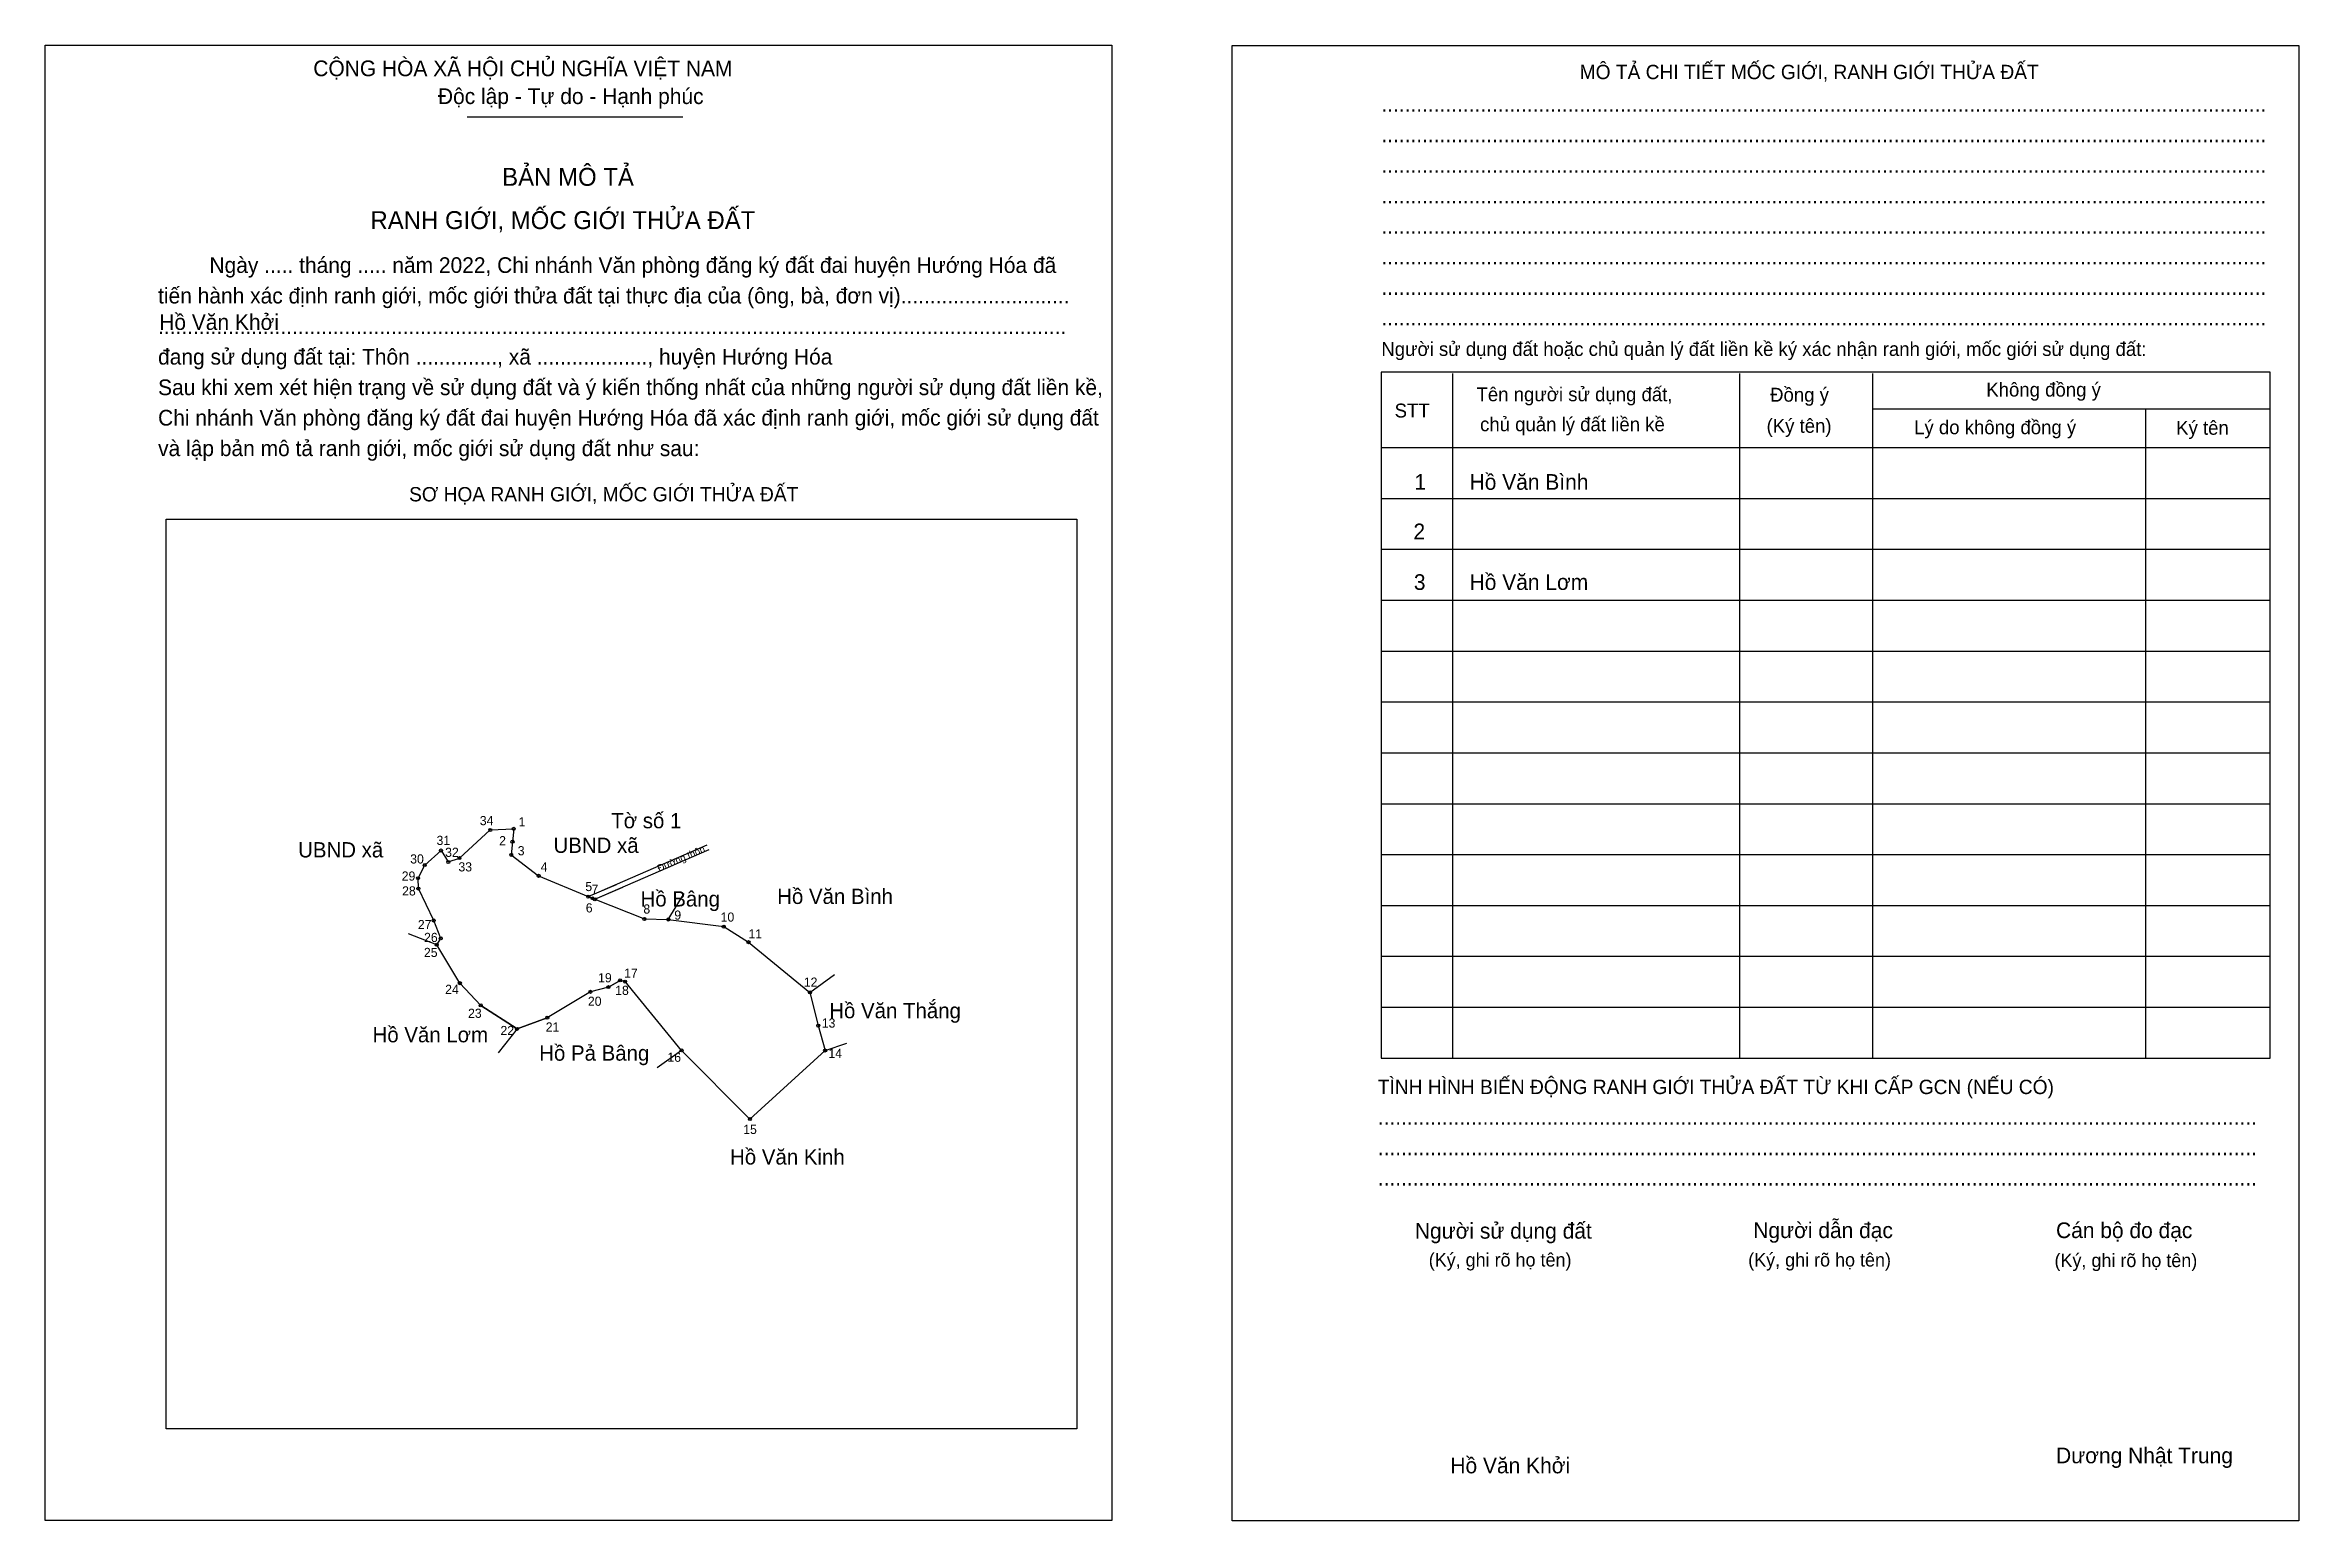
# Model space of a CAD drawing. Extents: x 544609 to 546202, y 1834673 to 1835716.
import ezdxf

# ---------------------------------------------------------------- set-up
doc = ezdxf.new("R2010")
doc.units = 0
for name, color, linetype in [('Level 1', 7, 'Continuous'), ('Level 10', 7, 'Continuous'), ('Level 11', 7, 'Continuous'), ('Level 2', 7, 'Continuous'), ('Level 25', 7, 'Continuous'), ('Level 27', 7, 'Continuous'), ('Level 36', 7, 'Continuous'), ('Level 52', 7, 'Continuous'), ('Level 55', 7, 'Continuous'), ('Level 6', 7, 'Continuous'), ('Level 9', 7, 'Continuous')]:
    doc.layers.add(name, color=color, linetype=linetype)

msp = doc.modelspace()

# ---------------------------------------------------------------- linework, layer by layer
at = {"layer": 'Level 1'}
for p, q in [((544608.6, 1835716.4), (544608.6, 1835716.4)), ((545447.6, 1835716), (545447.6, 1835716)), ((544907, 1835665.7), (545059.5, 1835665.7)), ((545603.5, 1835484.1), (545603.5, 1835000.3)), ((545806.3, 1835484.1), (545806.3, 1835000.3)), ((545900.2, 1835484.1), (545900.2, 1835000.3)), ((545900.2, 1835459.2), (546181.4, 1835459.2)), ((546093.3, 1835459.2), (546093.3, 1835000.3)), ((545553.1, 1835431.9), (546181.4, 1835431.9)), ((545553.1, 1835395.9), (546181.4, 1835395.9)), ((544694.3, 1835381.2), (544694.3, 1835381.2)), ((545553.1, 1835360), (546181.4, 1835360)), ((545553.1, 1835324), (546181.4, 1835324)), ((545553.1, 1835288), (546181.4, 1835288)), ((545553.1, 1835252.1), (546181.4, 1835252.1)), ((545553.1, 1835216.1), (546181.4, 1835216.1)), ((545553.1, 1835180.1), (546181.4, 1835180.1)), ((545553.1, 1835144.2), (546181.4, 1835144.2)), ((545553.1, 1835108.2), (546181.4, 1835108.2)), ((545553.1, 1835072.3), (546181.4, 1835072.3)), ((545553.1, 1835036.3), (546181.4, 1835036.3)), ((545338, 1834738.1), (545338, 1834738.1)), ((545362.7, 1834673.4), (545362.7, 1834673.4)), ((546201.7, 1834673), (546201.7, 1834673))]:
    msp.add_line(p, q, dxfattribs=at)
for points in [[(546181.4, 1835485.1), (545553.1, 1835485.1), (545553.1, 1835000.3), (546181.4, 1835000.3)], [(544694.3, 1835381.2), (545338, 1835381.2), (545338, 1834738.1), (544694.3, 1834738.1)]]:
    msp.add_lwpolyline(points, close=True, dxfattribs=at)
at = {"layer": 'Level 10'}
for p, q in [((545002.5, 1835118.7), (545076.5, 1835151)), ((544997.2, 1835112.5), (545078.1, 1835147.8))]:
    msp.add_line(p, q, dxfattribs=at)
msp.add_lwpolyline([(545106.8, 1834957.1), (545058.5, 1835005.7), (545018.6, 1835054.3), (545015.1, 1835055.2), (545006.8, 1835050.4), (544994.1, 1835047.1), (544963.6, 1835028.8), (544942.2, 1835020.9), (544916.6, 1835037.5), (544901.8, 1835053.2), (544885.5, 1835080.4), (544888.3, 1835084.9), (544883.3, 1835097.5), (544872.5, 1835120.1), (544872.3, 1835127.4), (544877, 1835136.7), (544888.5, 1835147), (544893.6, 1835138.9), (544901.5, 1835141.6), (544923.3, 1835161.5), (544939.9, 1835162.3), (544939, 1835153.2), (544938.1, 1835143.9), (544957.5, 1835129.1), (544992.6, 1835114.4), (544995.7, 1835113.1), (544997.2, 1835112.5), (545032.2, 1835098.6), (545049.1, 1835098.2), (545088.3, 1835093.2), (545105.8, 1835082.2), (545149.2, 1835046.7), (545155.1, 1835023.2), (545160, 1835005.6)], close=True, dxfattribs=at)
at = {"layer": 'Level 11'}
for p, q in [((545160, 1835005.6), (545175.2, 1835010.9)), ((545058.5, 1835005.7), (545041.2, 1834993.4))]:
    msp.add_line(p, q, dxfattribs=at)
for centre in [(544923.3, 1835161.5), (544939, 1835153.2), (544939.9, 1835162.3), (544877, 1835136.7), (544888.5, 1835147), (544893.6, 1835138.9), (544901.5, 1835141.6), (544938.1, 1835143.9), (544872.3, 1835127.4), (544872.5, 1835120.1), (544957.5, 1835129.1), (544992.6, 1835114.4), (544995.7, 1835113.1), (544997.2, 1835112.5), (544883.3, 1835097.5), (545032.2, 1835098.6), (545049.1, 1835098.2), (545088.3, 1835093.2), (544885.5, 1835080.4), (544888.3, 1835084.9), (545105.8, 1835082.2), (545015.1, 1835055.2), (545018.6, 1835054.3), (544901.8, 1835053.2), (544994.1, 1835047.1), (545006.8, 1835050.4), (545149.2, 1835046.7), (544916.6, 1835037.5), (544963.6, 1835028.8), (545155.1, 1835023.2), (544942.2, 1835020.9), (545058.5, 1835005.7), (545160, 1835005.6), (545106.8, 1834957.1), (545106.8, 1834957.1)]:
    msp.add_circle(centre, 1.08, dxfattribs=at)
at = {"layer": 'Level 2'}
for points in [[(544608.6, 1835716.4), (545362.7, 1835716.4), (545362.7, 1834673.4), (544608.6, 1834673.4)], [(545447.6, 1835716), (546201.7, 1835716), (546201.7, 1834673), (545447.6, 1834673)]]:
    msp.add_lwpolyline(points, close=True, dxfattribs=at)
at = {"layer": 'Level 25'}
for p, q in [((544923.3, 1835161.5), (544939.9, 1835162.3)), ((545006.8, 1835050.4), (545015.1, 1835055.2)), ((544916.6, 1835037.5), (544942.2, 1835020.9)), ((544942.2, 1835020.9), (544963.6, 1835028.8)), ((545160, 1835005.6), (545106.8, 1834957.1))]:
    msp.add_line(p, q, dxfattribs=at)
at = {"layer": 'Level 27'}
for p, q in [((544992.6, 1835114.4), (545012.4, 1835123)), ((544997.2, 1835112.5), (545017, 1835121.1)), ((545049.1, 1835098.2), (545060.3, 1835116.7)), ((544885.5, 1835080.4), (544865.4, 1835088.2)), ((545149.2, 1835046.7), (545166.7, 1835059.4)), ((544942.2, 1835020.9), (544928.8, 1835004))]:
    msp.add_line(p, q, dxfattribs=at)

# ---------------------------------------------------------------- texts
at = {"layer": 'Level 1'}
for s, height, p in [('CỘNG HÒA XÃ HỘI CHỦ NGHĨA VIỆT NAM', 11.077, (544798.2, 1835694.4)), ('MÔ TẢ CHI TIẾT MỐC GIỚI, RANH GIỚI THỬA ĐẤT', 10.127, (545693.3, 1835692.3)), ('Độc lập - Tự do - Hạnh phúc', 11.077, (544886.3, 1835674.7)), ('........................................................................................................................................................', 11.0766, (545553.1, 1835669.3)), ('........................................................................................................................................................', 11.0766, (545553.1, 1835647.7)), ('BẢN MÔ TẢ', 12.66, (544931.7, 1835616.9)), ('........................................................................................................................................................', 11.0766, (545553.1, 1835626.1)), ('RANH GIỚI, MỐC GIỚI THỬA ĐẤT', 12.66, (544838.6, 1835586.3)), ('........................................................................................................................................................', 11.0766, (545553.1, 1835604.5)), ('........................................................................................................................................................', 11.0766, (545553.1, 1835583)), ('Ngày ..... tháng ..... năm 2022, Chi nhánh Văn phòng đăng ký đất đai huyện Hướng Hóa đã', 11.077, (544724.8, 1835555.3)), ('........................................................................................................................................................', 11.0766, (545553.1, 1835561.4)), ('tiến hành xác định ranh giới, mốc giới thửa đất tại thực địa của (ông, bà, đơn vị).............................', 11.0766, (544688.5, 1835533.7)), ('........................................................................................................................................................', 11.0766, (545553.1, 1835539.8)), ('........................................................................................................................................................', 11.0766, (545553.1, 1835518.2)), ('đang sử dụng đất tại: Thôn .............., xã ..................., huyện Hướng Hóa', 11.077, (544688.5, 1835490.5)), ('............................................................................................................................................................', 11.0766, (544688.5, 1835512.1)), ('Người sử dụng đất hoặc chủ quản lý đất liền kề ký xác nhận ranh giới, mốc giới sử dụng đất:', 9.812, (545553.1, 1835496.6)), ('Sau khi xem xét hiện trạng về sử dụng đất và ý kiến thống nhất của những người sử dụng đất liền kề,', 11.077, (544688.5, 1835468.9)), ('Tên người sử dụng đất,', 9.812, (545620.4, 1835464.6)), ('Đồng ý', 9.81, (545827.9, 1835464.3)), ('Không đồng ý', 9.812, (545980.7, 1835467.9)), ('Chi nhánh Văn phòng đăng ký đất đai huyện Hướng Hóa đã xác định ranh giới, mốc giới sử dụng đất', 11.077, (544688.5, 1835447.4)), ('STT', 9.81, (545562.5, 1835453.1)), ('chủ quản lý đất liền kề', 9.812, (545622.9, 1835443.4)), ('và lập bản mô tả ranh giới, mốc giới sử dụng đất như sau:', 11.077, (544688.5, 1835425.8)), ('(Ký tên)', 9.81, (545825.4, 1835442.3)), ('Lý do không đồng ý', 9.812, (545929.7, 1835441.3)), ('Ký tên', 9.81, (546114.9, 1835440.9)), ('SƠ HỌA RANH GIỚI, MỐC GIỚI THỬA ĐẤT', 10.127, (544865.9, 1835393.8)), ('TÌNH HÌNH BIẾN ĐỘNG RANH GIỚI THỬA ĐẤT TỪ KHI CẤP GCN (NẾU CÓ)', 10.127, (545550.6, 1834974.8)), ('.......................................................................................................................................................', 11.0766, (545550.6, 1834953.2)), ('.......................................................................................................................................................', 11.0766, (545550.6, 1834931.6)), ('.......................................................................................................................................................', 11.0766, (545550.6, 1834910.1)), ('Người sử dụng đất', 11.077, (545576.8, 1834872.6)), ('Người dẫn đạc', 11.077, (545816, 1834873)), ('Cán bộ đo đạc', 11.077, (546030, 1834873)), ('(Ký, ghi rõ họ tên)', 9.495, (545586.6, 1834852.9)), ('(Ký, ghi rõ họ tên)', 9.495, (545812.4, 1834852.9)), ('(Ký, ghi rõ họ tên)', 9.495, (546028.9, 1834852.5)), ('Dương Nhật Trung', 11.077, (546030, 1834713.8))]:
    msp.add_text(s, height=height, dxfattribs=at).set_placement(p)
at = {"layer": 'Level 10'}
msp.add_text('Đường thôn', height=5, rotation=23.5702, dxfattribs=at).set_placement((545042.7, 1835131.8))
at = {"layer": 'Level 36'}
for s, height, p in [('Tờ số 1', 10.79, (545008.8, 1835162.7)), ('UBND xã', 10.79, (544787.5, 1835142.1)), ('UBND xã', 10.79, (544968, 1835145.3)), ('Hồ Bâng', 10.79, (545029.5, 1835107.4)), ('Hồ Văn Bình', 10.789, (545126.1, 1835109.2)), ('Hồ Văn Thắng', 10.789, (545162.9, 1835028.4)), ('Hồ Văn Lơm', 10.79, (544840.1, 1835011.4)), ('Hồ Pả Bâng', 10.79, (544957.9, 1834998.4)), ('Hồ Văn Kinh', 10.789, (545092.8, 1834925))]:
    msp.add_text(s, height=height, dxfattribs=at).set_placement(p)
at = {"layer": 'Level 52'}
for s, height, p in [('1', 11.1, (545576.5, 1835402)), ('Hồ Văn Bình', 11.077, (545615.5, 1835402)), ('2', 11.1, (545575.8, 1835367)), ('3', 11.1, (545576.1, 1835331.2)), ('Hồ Văn Lơm', 11.08, (545615.5, 1835331.2))]:
    msp.add_text(s, height=height, dxfattribs=at).set_placement(p)
at = {"layer": 'Level 55'}
for s, p in [('34', (544922.7, 1835161.5)), ('2', (544938.7, 1835153.2)), ('1', (544939.7, 1835162.3)), ('30', (544876.5, 1835136.7)), ('31', (544888, 1835147)), ('32', (544893.1, 1835138.9)), ('33', (544901, 1835141.6)), ('3', (544937.8, 1835143.9)), ('29', (544871.8, 1835127.4)), ('28', (544872, 1835120.1)), ('4', (544957.3, 1835129.1)), ('5', (544992.4, 1835114.4)), ('6', (544995.4, 1835113.1)), ('7', (544997, 1835112.5)), ('27', (544882.8, 1835097.5)), ('8', (545031.9, 1835098.6)), ('9', (545048.9, 1835098.2)), ('10', (545087.8, 1835093.2)), ('25', (544885, 1835080.4)), ('26', (544887.8, 1835084.9)), ('11', (545105.4, 1835082.2)), ('18', (545014.6, 1835055.2)), ('17', (545018.1, 1835054.3)), ('24', (544901.3, 1835053.2)), ('20', (544993.6, 1835047.1)), ('19', (545006.3, 1835050.4)), ('12', (545148.7, 1835046.7)), ('23', (544916.1, 1835037.5)), ('21', (544963.2, 1835028.8)), ('13', (545154.6, 1835023.2)), ('22', (544941.6, 1835020.9)), ('16', (545058, 1835005.7)), ('14', (545159.5, 1835005.6)), ('15', (545106.3, 1834957.1))]:
    msp.add_text(s, height=0.719, dxfattribs=at).set_placement(p)
at = {"layer": 'Level 6'}
for p in [(544689.3, 1835515), (545601.9, 1834706.7)]:
    msp.add_text('Hồ Văn Khởi', height=11.077, dxfattribs=at).set_placement(p)
at = {"layer": 'Level 9'}
for s, p in [('34', (544915.9, 1835164.9)), ('1', (544943.3, 1835164)), ('31', (544885.3, 1835150.9)), ('2', (544929.6, 1835150.7)), ('30', (544866.7, 1835137.8)), ('32', (544891.4, 1835142.5)), ('33', (544900.8, 1835132.2)), ('3', (544942.7, 1835143.6)), ('4', (544958.9, 1835132.1)), ('29', (544860.7, 1835125.7)), ('28', (544861, 1835115.2)), ('5', (544990.5, 1835118.3)), ('7', (544994.9, 1835116.4)), ('6', (544990.8, 1835103.2)), ('8', (545031.5, 1835102.4)), ('9', (545053.4, 1835098.1)), ('10', (545086.1, 1835096.7)), ('27', (544872.1, 1835091.4)), ('26', (544876.5, 1835082.3)), ('11', (545105.8, 1835084.8)), ('25', (544876.4, 1835071.7)), ('19', (544999.5, 1835053.8)), ('17', (545017.9, 1835057.1)), ('12', (545144.9, 1835050.7)), ('24', (544891.4, 1835045.6)), ('20', (544992.3, 1835037.2)), ('18', (545011.6, 1835044.9)), ('23', (544907.6, 1835028.7)), ('22', (544930.5, 1835016.5)), ('21', (544962.5, 1835019)), ('13', (545157.6, 1835021.8)), ('16', (545048.5, 1834997.6)), ('14', (545162.3, 1835000.4)), ('15', (545102.1, 1834946.6))]:
    msp.add_text(s, height=6.47, dxfattribs=at).set_placement(p)

doc.saveas('drawing.dxf')
